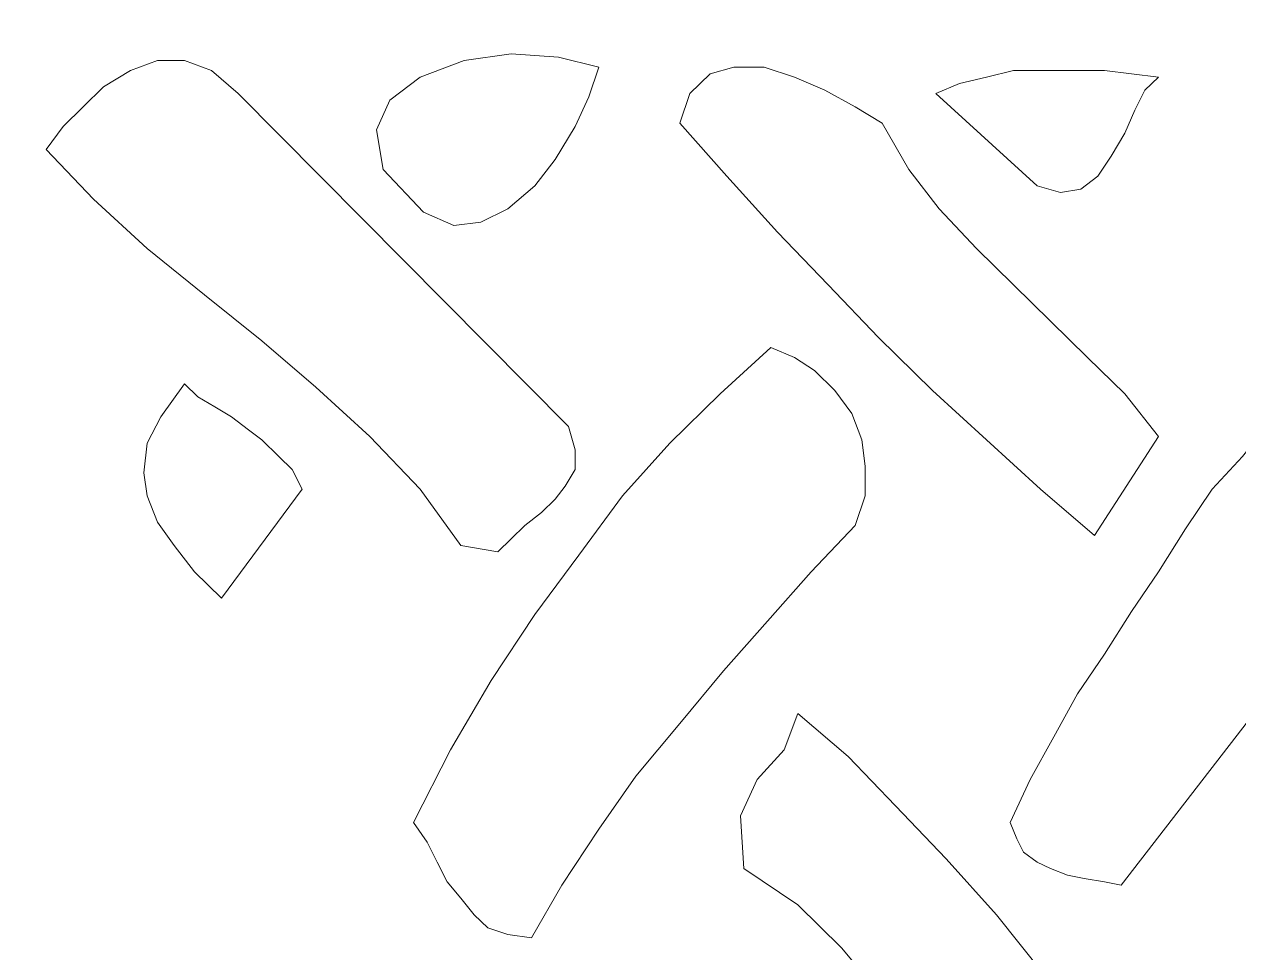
# Model space of a CAD drawing. Header units: millimetres. Extents: x -150 to 150, y -189 to 189.
# Drawn here: x 81.73 to 96.76, y -43.69 to -32.19 of the extents above; entities that cross this region are included whole.
import ezdxf

# ---------------------------------------------------------------- set-up
doc = ezdxf.new("R2010")
doc.units = ezdxf.units.MM
doc.header["$MEASUREMENT"] = 0
doc.layers.add('Camada 1', color=7, linetype='Continuous')

msp = doc.modelspace()

# ---------------------------------------------------------------- linework, layer by layer
at = {"layer": 'Camada 1', "color": 250, "lineweight": 9}
for points, knots in [([(53.7261, 0.2526), (53.7261, 0.2526), (56.5261, 0.2526), (56.5261, 0.2526), (56.5261, 0.2526), (56.5261, 0.2526), (140.9261, 0.2526), (140.9261, 0.2526), (140.9261, 0.2526), (140.9261, 0.2526), (143.7261, 0.2526), (143.7261, 0.2526), (143.7261, 0.2526), (143.7261, 0.2526), (146.9261, 0.2526), (146.9261, 0.2526), (146.9261, 0.2526), (148.5829, 0.2526), (149.9261, -1.0906), (149.9261, -2.7474), (149.9261, -2.7474), (149.9261, -4.4042), (148.5829, -5.7474), (146.9261, -5.7474), (146.9261, -5.7474), (146.9261, -5.7474), (146.5261, -5.7474), (146.5261, -5.7474), (146.5261, -5.7474), (146.5261, -5.7474), (146.5261, -2.9474), (146.5261, -2.9474), (146.5261, -2.9474), (146.5261, -2.9474), (143.7261, -2.9474), (143.7261, -2.9474), (143.7261, -2.9474), (143.7261, -2.9474), (143.7261, -5.7474), (143.7261, -5.7474), (143.7261, -5.7474), (143.7261, -5.7474), (143.7261, -20.7474), (143.7261, -20.7474), (143.7261, -20.7474), (143.7261, -20.7474), (146.9261, -20.7474), (146.9261, -20.7474), (146.9261, -20.7474), (148.5829, -20.7474), (149.9261, -22.0906), (149.9261, -23.7474), (149.9261, -23.7474), (149.9261, -25.4042), (148.5829, -26.7474), (146.9261, -26.7474), (146.9261, -26.7474), (146.9261, -26.7474), (146.5261, -26.7474), (146.5261, -26.7474), (146.5261, -26.7474), (146.5261, -26.7474), (146.5261, -23.9474), (146.5261, -23.9474), (146.5261, -23.9474), (146.5261, -23.9474), (143.7261, -23.9474), (143.7261, -23.9474), (143.7261, -23.9474), (143.7261, -23.9474), (143.7261, -26.7474), (143.7261, -26.7474), (143.7261, -26.7474), (143.7261, -26.7474), (143.7261, -41.7474), (143.7261, -41.7474), (143.7261, -41.7474), (143.7261, -41.7474), (146.9261, -41.7474), (146.9261, -41.7474), (146.9261, -41.7474), (148.5829, -41.7474), (149.9261, -43.0906), (149.9261, -44.7474), (149.9261, -44.7474), (149.9261, -46.4042), (148.5829, -47.7474), (146.9261, -47.7474), (146.9261, -47.7474), (146.9261, -47.7474), (146.5261, -47.7474), (146.5261, -47.7474), (146.5261, -47.7474), (146.5261, -47.7474), (146.5261, -44.9474), (146.5261, -44.9474), (146.5261, -44.9474), (146.5261, -44.9474), (143.7261, -44.9474), (143.7261, -44.9474), (143.7261, -44.9474), (143.7261, -44.9474), (143.7261, -47.7474), (143.7261, -47.7474), (143.7261, -47.7474), (143.7261, -47.7474), (143.7261, -62.7474), (143.7261, -62.7474), (143.7261, -62.7474), (143.7261, -62.7474), (146.9261, -62.7474), (146.9261, -62.7474), (146.9261, -62.7474), (148.5829, -62.7474), (149.9261, -64.0906), (149.9261, -65.7474), (149.9261, -65.7474), (149.9261, -67.4042), (148.5829, -68.7474), (146.9261, -68.7474), (146.9261, -68.7474), (146.9261, -68.7474), (146.5261, -68.7474), (146.5261, -68.7474), (146.5261, -68.7474), (146.5261, -68.7474), (146.5261, -65.9474), (146.5261, -65.9474), (146.5261, -65.9474), (146.5261, -65.9474), (143.7261, -65.9474), (143.7261, -65.9474), (143.7261, -65.9474), (143.7261, -65.9474), (143.7261, -68.7474), (143.7261, -68.7474), (143.7261, -68.7474), (143.7261, -68.7474), (143.7261, -83.7474), (143.7261, -83.7474), (143.7261, -83.7474), (143.7261, -83.7474), (146.9261, -83.7474), (146.9261, -83.7474), (146.9261, -83.7474), (148.5829, -83.7474), (149.9261, -85.0906), (149.9261, -86.7474), (149.9261, -86.7474), (149.9261, -88.4042), (148.5829, -89.7474), (146.9261, -89.7474), (146.9261, -89.7474), (146.9261, -89.7474), (146.5261, -89.7474), (146.5261, -89.7474), (146.5261, -89.7474), (146.5261, -89.7474), (146.5261, -86.9474), (146.5261, -86.9474), (146.5261, -86.9474), (146.5261, -86.9474), (143.7261, -86.9474), (143.7261, -86.9474), (143.7261, -86.9474), (143.7261, -86.9474), (143.7261, -89.7474), (143.7261, -89.7474), (143.7261, -89.7474), (143.7261, -89.7474), (140.9261, -89.7474), (140.9261, -89.7474), (140.9261, -89.7474), (140.9261, -89.7474), (56.5261, -89.7474), (56.5261, -89.7474), (56.5261, -89.7474), (56.5261, -89.7474), (53.7261, -89.7474), (53.7261, -89.7474), (53.7261, -89.7474), (53.7261, -89.7474), (53.7261, -86.9474), (53.7261, -86.9474), (53.7261, -86.9474), (53.7261, -86.9474), (50.9261, -86.9474), (50.9261, -86.9474), (50.9261, -86.9474), (50.9261, -86.9474), (50.9261, -89.7474), (50.9261, -89.7474), (50.9261, -89.7474), (50.9261, -89.7474), (50.5261, -89.7474), (50.5261, -89.7474), (50.5261, -89.7474), (48.8693, -89.7474), (47.5261, -88.4042), (47.5261, -86.7474), (47.5261, -86.7474), (47.5261, -85.0906), (48.8693, -83.7474), (50.5261, -83.7474), (50.5261, -83.7474), (50.5261, -83.7474), (53.7261, -83.7474), (53.7261, -83.7474), (53.7261, -83.7474), (53.7261, -83.7474), (53.7261, -68.7474), (53.7261, -68.7474), (53.7261, -68.7474), (53.7261, -68.7474), (53.7261, -65.9474), (53.7261, -65.9474), (53.7261, -65.9474), (53.7261, -65.9474), (50.9261, -65.9474), (50.9261, -65.9474), (50.9261, -65.9474), (50.9261, -65.9474), (50.9261, -68.7474), (50.9261, -68.7474), (50.9261, -68.7474), (50.9261, -68.7474), (50.5261, -68.7474), (50.5261, -68.7474), (50.5261, -68.7474), (48.8693, -68.7474), (47.5261, -67.4042), (47.5261, -65.7474), (47.5261, -65.7474), (47.5261, -64.0906), (48.8693, -62.7474), (50.5261, -62.7474), (50.5261, -62.7474), (50.5261, -62.7474), (53.7261, -62.7474), (53.7261, -62.7474), (53.7261, -62.7474), (53.7261, -62.7474), (53.7261, -47.7474), (53.7261, -47.7474), (53.7261, -47.7474), (53.7261, -47.7474), (53.7261, -44.9474), (53.7261, -44.9474), (53.7261, -44.9474), (53.7261, -44.9474), (50.9261, -44.9474), (50.9261, -44.9474), (50.9261, -44.9474), (50.9261, -44.9474), (50.9261, -47.7474), (50.9261, -47.7474), (50.9261, -47.7474), (50.9261, -47.7474), (50.5261, -47.7474), (50.5261, -47.7474), (50.5261, -47.7474), (48.8693, -47.7474), (47.5261, -46.4042), (47.5261, -44.7474), (47.5261, -44.7474), (47.5261, -43.0906), (48.8693, -41.7474), (50.5261, -41.7474), (50.5261, -41.7474), (50.5261, -41.7474), (53.7261, -41.7474), (53.7261, -41.7474), (53.7261, -41.7474), (53.7261, -41.7474), (53.7261, -26.7474), (53.7261, -26.7474), (53.7261, -26.7474), (53.7261, -26.7474), (53.7261, -23.9474), (53.7261, -23.9474), (53.7261, -23.9474), (53.7261, -23.9474), (50.9261, -23.9474), (50.9261, -23.9474), (50.9261, -23.9474), (50.9261, -23.9474), (50.9261, -26.7474), (50.9261, -26.7474), (50.9261, -26.7474), (50.9261, -26.7474), (50.5261, -26.7474), (50.5261, -26.7474), (50.5261, -26.7474), (48.8693, -26.7474), (47.5261, -25.4042), (47.5261, -23.7474), (47.5261, -23.7474), (47.5261, -22.0906), (48.8693, -20.7474), (50.5261, -20.7474), (50.5261, -20.7474), (50.5261, -20.7474), (53.7261, -20.7474), (53.7261, -20.7474), (53.7261, -20.7474), (53.7261, -20.7474), (53.7261, -5.7474), (53.7261, -5.7474), (53.7261, -5.7474), (53.7261, -5.7474), (53.7261, -2.9474), (53.7261, -2.9474), (53.7261, -2.9474), (53.7261, -2.9474), (50.9261, -2.9474), (50.9261, -2.9474), (50.9261, -2.9474), (50.9261, -2.9474), (50.9261, -5.7474), (50.9261, -5.7474), (50.9261, -5.7474), (50.9261, -5.7474), (50.5261, -5.7474), (50.5261, -5.7474), (50.5261, -5.7474), (48.8693, -5.7474), (47.5261, -4.4042), (47.5261, -2.7474), (47.5261, -2.7474), (47.5261, -1.0906), (48.8693, 0.2526), (50.5261, 0.2526), (50.5261, 0.2526), (50.5261, 0.2526), (53.7261, 0.2526), (53.7261, 0.2526)], [0, 0, 0, 0, 0.0117647, 0.0117647, 0.0117647, 0.0117647, 0.0235294, 0.0235294, 0.0235294, 0.0235294, 0.0352941, 0.0352941, 0.0352941, 0.0352941, 0.0470588, 0.0470588, 0.0470588, 0.0470588, 0.0588235, 0.0588235, 0.0588235, 0.0588235, 0.0705882, 0.0705882, 0.0705882, 0.0705882, 0.0823529, 0.0823529, 0.0823529, 0.0823529, 0.0941176, 0.0941176, 0.0941176, 0.0941176, 0.1058824, 0.1058824, 0.1058824, 0.1058824, 0.1176471, 0.1176471, 0.1176471, 0.1176471, 0.1294118, 0.1294118, 0.1294118, 0.1294118, 0.1411765, 0.1411765, 0.1411765, 0.1411765, 0.1529412, 0.1529412, 0.1529412, 0.1529412, 0.1647059, 0.1647059, 0.1647059, 0.1647059, 0.1764706, 0.1764706, 0.1764706, 0.1764706, 0.1882353, 0.1882353, 0.1882353, 0.1882353, 0.2, 0.2, 0.2, 0.2, 0.2117647, 0.2117647, 0.2117647, 0.2117647, 0.2235294, 0.2235294, 0.2235294, 0.2235294, 0.2352941, 0.2352941, 0.2352941, 0.2352941, 0.2470588, 0.2470588, 0.2470588, 0.2470588, 0.2588235, 0.2588235, 0.2588235, 0.2588235, 0.2705882, 0.2705882, 0.2705882, 0.2705882, 0.2823529, 0.2823529, 0.2823529, 0.2823529, 0.2941176, 0.2941176, 0.2941176, 0.2941176, 0.3058824, 0.3058824, 0.3058824, 0.3058824, 0.3176471, 0.3176471, 0.3176471, 0.3176471, 0.3294118, 0.3294118, 0.3294118, 0.3294118, 0.3411765, 0.3411765, 0.3411765, 0.3411765, 0.3529412, 0.3529412, 0.3529412, 0.3529412, 0.3647059, 0.3647059, 0.3647059, 0.3647059, 0.3764706, 0.3764706, 0.3764706, 0.3764706, 0.3882353, 0.3882353, 0.3882353, 0.3882353, 0.4, 0.4, 0.4, 0.4, 0.4117647, 0.4117647, 0.4117647, 0.4117647, 0.4235294, 0.4235294, 0.4235294, 0.4235294, 0.4352941, 0.4352941, 0.4352941, 0.4352941, 0.4470588, 0.4470588, 0.4470588, 0.4470588, 0.4588235, 0.4588235, 0.4588235, 0.4588235, 0.4705882, 0.4705882, 0.4705882, 0.4705882, 0.4823529, 0.4823529, 0.4823529, 0.4823529, 0.4941176, 0.4941176, 0.4941176, 0.4941176, 0.5058824, 0.5058824, 0.5058824, 0.5058824, 0.5176471, 0.5176471, 0.5176471, 0.5176471, 0.5294118, 0.5294118, 0.5294118, 0.5294118, 0.5411765, 0.5411765, 0.5411765, 0.5411765, 0.5529412, 0.5529412, 0.5529412, 0.5529412, 0.5647059, 0.5647059, 0.5647059, 0.5647059, 0.5764706, 0.5764706, 0.5764706, 0.5764706, 0.5882353, 0.5882353, 0.5882353, 0.5882353, 0.6, 0.6, 0.6, 0.6, 0.6117647, 0.6117647, 0.6117647, 0.6117647, 0.6235294, 0.6235294, 0.6235294, 0.6235294, 0.6352941, 0.6352941, 0.6352941, 0.6352941, 0.6470588, 0.6470588, 0.6470588, 0.6470588, 0.6588235, 0.6588235, 0.6588235, 0.6588235, 0.6705882, 0.6705882, 0.6705882, 0.6705882, 0.6823529, 0.6823529, 0.6823529, 0.6823529, 0.6941176, 0.6941176, 0.6941176, 0.6941176, 0.7058824, 0.7058824, 0.7058824, 0.7058824, 0.7176471, 0.7176471, 0.7176471, 0.7176471, 0.7294118, 0.7294118, 0.7294118, 0.7294118, 0.7411765, 0.7411765, 0.7411765, 0.7411765, 0.7529412, 0.7529412, 0.7529412, 0.7529412, 0.7647059, 0.7647059, 0.7647059, 0.7647059, 0.7764706, 0.7764706, 0.7764706, 0.7764706, 0.7882353, 0.7882353, 0.7882353, 0.7882353, 0.8, 0.8, 0.8, 0.8, 0.8117647, 0.8117647, 0.8117647, 0.8117647, 0.8235294, 0.8235294, 0.8235294, 0.8235294, 0.8352941, 0.8352941, 0.8352941, 0.8352941, 0.8470588, 0.8470588, 0.8470588, 0.8470588, 0.8588235, 0.8588235, 0.8588235, 0.8588235, 0.8705882, 0.8705882, 0.8705882, 0.8705882, 0.8823529, 0.8823529, 0.8823529, 0.8823529, 0.8941176, 0.8941176, 0.8941176, 0.8941176, 0.9058824, 0.9058824, 0.9058824, 0.9058824, 0.9176471, 0.9176471, 0.9176471, 0.9176471, 0.9294118, 0.9294118, 0.9294118, 0.9294118, 0.9411765, 0.9411765, 0.9411765, 0.9411765, 0.9529412, 0.9529412, 0.9529412, 0.9529412, 0.9647059, 0.9647059, 0.9647059, 0.9647059, 0.9764706, 0.9764706, 0.9764706, 0.9764706, 1, 1, 1, 1]), ([(88.8407, -32.7208), (88.8407, -32.7208), (88.7157, -33.0885), (88.7157, -33.0885), (88.7157, -33.0885), (88.7157, -33.0885), (88.5488, -33.456), (88.5488, -33.456), (88.5488, -33.456), (88.5488, -33.456), (88.2986, -33.8643), (88.2986, -33.8643), (88.2986, -33.8643), (88.2986, -33.8643), (88.0484, -34.191), (88.0484, -34.191), (88.0484, -34.191), (88.0484, -34.191), (87.7147, -34.477), (87.7147, -34.477), (87.7147, -34.477), (87.7147, -34.477), (87.3811, -34.6402), (87.3811, -34.6402), (87.3811, -34.6402), (87.3811, -34.6402), (87.0473, -34.6811), (87.0473, -34.6811), (87.0473, -34.6811), (87.0473, -34.6811), (86.6719, -34.5176), (86.6719, -34.5176), (86.6719, -34.5176), (86.6719, -34.5176), (86.1713, -33.9869), (86.1713, -33.9869), (86.1713, -33.9869), (86.1713, -33.9869), (86.088, -33.4969), (86.088, -33.4969), (86.088, -33.4969), (86.088, -33.4969), (86.2547, -33.1294), (86.2547, -33.1294), (86.2547, -33.1294), (86.2547, -33.1294), (86.6302, -32.8434), (86.6302, -32.8434), (86.6302, -32.8434), (86.6302, -32.8434), (87.1723, -32.6391), (87.1723, -32.6391), (87.1723, -32.6391), (87.1723, -32.6391), (87.7565, -32.5575), (87.7565, -32.5575), (87.7565, -32.5575), (87.7565, -32.5575), (88.3403, -32.5984), (88.3403, -32.5984), (88.3403, -32.5984), (88.3403, -32.5984), (88.8407, -32.7208), (88.8407, -32.7208)], [0, 0, 0, 0, 0.0588235, 0.0588235, 0.0588235, 0.0588235, 0.1176471, 0.1176471, 0.1176471, 0.1176471, 0.1764706, 0.1764706, 0.1764706, 0.1764706, 0.2352941, 0.2352941, 0.2352941, 0.2352941, 0.2941176, 0.2941176, 0.2941176, 0.2941176, 0.3529412, 0.3529412, 0.3529412, 0.3529412, 0.4117647, 0.4117647, 0.4117647, 0.4117647, 0.4705882, 0.4705882, 0.4705882, 0.4705882, 0.5294118, 0.5294118, 0.5294118, 0.5294118, 0.5882353, 0.5882353, 0.5882353, 0.5882353, 0.6470588, 0.6470588, 0.6470588, 0.6470588, 0.7058824, 0.7058824, 0.7058824, 0.7058824, 0.7647059, 0.7647059, 0.7647059, 0.7647059, 0.8235294, 0.8235294, 0.8235294, 0.8235294, 0.8823529, 0.8823529, 0.8823529, 0.8823529, 1, 1, 1, 1]), ([(88.4656, -37.1722), (88.4656, -37.1722), (88.5488, -37.458), (88.5488, -37.458), (88.5488, -37.458), (88.5488, -37.458), (88.5488, -37.7031), (88.5488, -37.7031), (88.5488, -37.7031), (88.5488, -37.7031), (88.4237, -37.9072), (88.4237, -37.9072), (88.4237, -37.9072), (88.4237, -37.9072), (88.2986, -38.0707), (88.2986, -38.0707), (88.2986, -38.0707), (88.2986, -38.0707), (88.1319, -38.2339), (88.1319, -38.2339), (88.1319, -38.2339), (88.1319, -38.2339), (87.9231, -38.3974), (87.9231, -38.3974), (87.9231, -38.3974), (87.9231, -38.3974), (87.7565, -38.5606), (87.7565, -38.5606), (87.7565, -38.5606), (87.7565, -38.5606), (87.5894, -38.7238), (87.5894, -38.7238), (87.5894, -38.7238), (87.5894, -38.7238), (87.1308, -38.6424), (87.1308, -38.6424), (87.1308, -38.6424), (87.1308, -38.6424), (86.6302, -37.948), (86.6302, -37.948), (86.6302, -37.948), (86.6302, -37.948), (86.0046, -37.2946), (86.0046, -37.2946), (86.0046, -37.2946), (86.0046, -37.2946), (85.3373, -36.6821), (85.3373, -36.6821), (85.3373, -36.6821), (85.3373, -36.6821), (84.6699, -36.1104), (84.6699, -36.1104), (84.6699, -36.1104), (84.6699, -36.1104), (83.9607, -35.5386), (83.9607, -35.5386), (83.9607, -35.5386), (83.9607, -35.5386), (83.2516, -34.9669), (83.2516, -34.9669), (83.2516, -34.9669), (83.2516, -34.9669), (82.5842, -34.3544), (82.5842, -34.3544), (82.5842, -34.3544), (82.5842, -34.3544), (82.0004, -33.7419), (82.0004, -33.7419), (82.0004, -33.7419), (82.0004, -33.7419), (82.2088, -33.456), (82.2088, -33.456), (82.2088, -33.456), (82.2088, -33.456), (82.4592, -33.2109), (82.4592, -33.2109), (82.4592, -33.2109), (82.4592, -33.2109), (82.7095, -32.9659), (82.7095, -32.9659), (82.7095, -32.9659), (82.7095, -32.9659), (83.0432, -32.7618), (83.0432, -32.7618), (83.0432, -32.7618), (83.0432, -32.7618), (83.3768, -32.6391), (83.3768, -32.6391), (83.3768, -32.6391), (83.3768, -32.6391), (83.7105, -32.6391), (83.7105, -32.6391), (83.7105, -32.6391), (83.7105, -32.6391), (84.0442, -32.7618), (84.0442, -32.7618), (84.0442, -32.7618), (84.0442, -32.7618), (84.3779, -33.0476), (84.3779, -33.0476), (84.3779, -33.0476), (84.3779, -33.0476), (88.4656, -37.1722), (88.4656, -37.1722)], [0, 0, 0, 0, 0.037037, 0.037037, 0.037037, 0.037037, 0.0740741, 0.0740741, 0.0740741, 0.0740741, 0.1111111, 0.1111111, 0.1111111, 0.1111111, 0.1481481, 0.1481481, 0.1481481, 0.1481481, 0.1851852, 0.1851852, 0.1851852, 0.1851852, 0.2222222, 0.2222222, 0.2222222, 0.2222222, 0.2592593, 0.2592593, 0.2592593, 0.2592593, 0.2962963, 0.2962963, 0.2962963, 0.2962963, 0.3333333, 0.3333333, 0.3333333, 0.3333333, 0.3703704, 0.3703704, 0.3703704, 0.3703704, 0.4074074, 0.4074074, 0.4074074, 0.4074074, 0.4444444, 0.4444444, 0.4444444, 0.4444444, 0.4814815, 0.4814815, 0.4814815, 0.4814815, 0.5185185, 0.5185185, 0.5185185, 0.5185185, 0.5555556, 0.5555556, 0.5555556, 0.5555556, 0.5925926, 0.5925926, 0.5925926, 0.5925926, 0.6296296, 0.6296296, 0.6296296, 0.6296296, 0.6666667, 0.6666667, 0.6666667, 0.6666667, 0.7037037, 0.7037037, 0.7037037, 0.7037037, 0.7407407, 0.7407407, 0.7407407, 0.7407407, 0.7777778, 0.7777778, 0.7777778, 0.7777778, 0.8148148, 0.8148148, 0.8148148, 0.8148148, 0.8518519, 0.8518519, 0.8518519, 0.8518519, 0.8888889, 0.8888889, 0.8888889, 0.8888889, 0.9259259, 0.9259259, 0.9259259, 0.9259259, 1, 1, 1, 1]), ([(95.7648, -37.2946), (95.7648, -37.2946), (94.9722, -38.5198), (94.9722, -38.5198), (94.9722, -38.5198), (94.9722, -38.5198), (94.3049, -37.948), (94.3049, -37.948), (94.3049, -37.948), (94.3049, -37.948), (93.6374, -37.3355), (93.6374, -37.3355), (93.6374, -37.3355), (93.6374, -37.3355), (92.9701, -36.723), (92.9701, -36.723), (92.9701, -36.723), (92.9701, -36.723), (92.3028, -36.0696), (92.3028, -36.0696), (92.3028, -36.0696), (92.3028, -36.0696), (91.6772, -35.4163), (91.6772, -35.4163), (91.6772, -35.4163), (91.6772, -35.4163), (91.0515, -34.7628), (91.0515, -34.7628), (91.0515, -34.7628), (91.0515, -34.7628), (90.4259, -34.0686), (90.4259, -34.0686), (90.4259, -34.0686), (90.4259, -34.0686), (89.8418, -33.4152), (89.8418, -33.4152), (89.8418, -33.4152), (89.8418, -33.4152), (89.9669, -33.0476), (89.9669, -33.0476), (89.9669, -33.0476), (89.9669, -33.0476), (90.2173, -32.8026), (90.2173, -32.8026), (90.2173, -32.8026), (90.2173, -32.8026), (90.5092, -32.7208), (90.5092, -32.7208), (90.5092, -32.7208), (90.5092, -32.7208), (90.8846, -32.7208), (90.8846, -32.7208), (90.8846, -32.7208), (90.8846, -32.7208), (91.2599, -32.8434), (91.2599, -32.8434), (91.2599, -32.8434), (91.2599, -32.8434), (91.6355, -33.0068), (91.6355, -33.0068), (91.6355, -33.0068), (91.6355, -33.0068), (92.0109, -33.2109), (92.0109, -33.2109), (92.0109, -33.2109), (92.0109, -33.2109), (92.3445, -33.4152), (92.3445, -33.4152), (92.3445, -33.4152), (92.3445, -33.4152), (92.6781, -33.9869), (92.6781, -33.9869), (92.6781, -33.9869), (92.6781, -33.9869), (93.0536, -34.477), (93.0536, -34.477), (93.0536, -34.477), (93.0536, -34.477), (93.5124, -34.9669), (93.5124, -34.9669), (93.5124, -34.9669), (93.5124, -34.9669), (93.9712, -35.4163), (93.9712, -35.4163), (93.9712, -35.4163), (93.9712, -35.4163), (94.4301, -35.8654), (94.4301, -35.8654), (94.4301, -35.8654), (94.4301, -35.8654), (94.8888, -36.3146), (94.8888, -36.3146), (94.8888, -36.3146), (94.8888, -36.3146), (95.3477, -36.7639), (95.3477, -36.7639), (95.3477, -36.7639), (95.3477, -36.7639), (95.7648, -37.2946), (95.7648, -37.2946)], [0, 0, 0, 0, 0.0384615, 0.0384615, 0.0384615, 0.0384615, 0.0769231, 0.0769231, 0.0769231, 0.0769231, 0.1153846, 0.1153846, 0.1153846, 0.1153846, 0.1538462, 0.1538462, 0.1538462, 0.1538462, 0.1923077, 0.1923077, 0.1923077, 0.1923077, 0.2307692, 0.2307692, 0.2307692, 0.2307692, 0.2692308, 0.2692308, 0.2692308, 0.2692308, 0.3076923, 0.3076923, 0.3076923, 0.3076923, 0.3461538, 0.3461538, 0.3461538, 0.3461538, 0.3846154, 0.3846154, 0.3846154, 0.3846154, 0.4230769, 0.4230769, 0.4230769, 0.4230769, 0.4615385, 0.4615385, 0.4615385, 0.4615385, 0.5, 0.5, 0.5, 0.5, 0.5384615, 0.5384615, 0.5384615, 0.5384615, 0.5769231, 0.5769231, 0.5769231, 0.5769231, 0.6153846, 0.6153846, 0.6153846, 0.6153846, 0.6538462, 0.6538462, 0.6538462, 0.6538462, 0.6923077, 0.6923077, 0.6923077, 0.6923077, 0.7307692, 0.7307692, 0.7307692, 0.7307692, 0.7692308, 0.7692308, 0.7692308, 0.7692308, 0.8076923, 0.8076923, 0.8076923, 0.8076923, 0.8461538, 0.8461538, 0.8461538, 0.8461538, 0.8846154, 0.8846154, 0.8846154, 0.8846154, 0.9230769, 0.9230769, 0.9230769, 0.9230769, 1, 1, 1, 1]), ([(95.7648, -32.8434), (95.7648, -32.8434), (95.5979, -33.0068), (95.5979, -33.0068), (95.5979, -33.0068), (95.5979, -33.0068), (95.4726, -33.2517), (95.4726, -33.2517), (95.4726, -33.2517), (95.4726, -33.2517), (95.3477, -33.5377), (95.3477, -33.5377), (95.3477, -33.5377), (95.3477, -33.5377), (95.1807, -33.8236), (95.1807, -33.8236), (95.1807, -33.8236), (95.1807, -33.8236), (95.0141, -34.0686), (95.0141, -34.0686), (95.0141, -34.0686), (95.0141, -34.0686), (94.8053, -34.2318), (94.8053, -34.2318), (94.8053, -34.2318), (94.8053, -34.2318), (94.5552, -34.2727), (94.5552, -34.2727), (94.5552, -34.2727), (94.5552, -34.2727), (94.2631, -34.191), (94.2631, -34.191), (94.2631, -34.191), (94.2631, -34.191), (93.0118, -33.0476), (93.0118, -33.0476), (93.0118, -33.0476), (93.0118, -33.0476), (93.3038, -32.925), (93.3038, -32.925), (93.3038, -32.925), (93.3038, -32.925), (93.6374, -32.8434), (93.6374, -32.8434), (93.6374, -32.8434), (93.6374, -32.8434), (93.9712, -32.7618), (93.9712, -32.7618), (93.9712, -32.7618), (93.9712, -32.7618), (94.3466, -32.7618), (94.3466, -32.7618), (94.3466, -32.7618), (94.3466, -32.7618), (94.722, -32.7618), (94.722, -32.7618), (94.722, -32.7618), (94.722, -32.7618), (95.0975, -32.7618), (95.0975, -32.7618), (95.0975, -32.7618), (95.0975, -32.7618), (95.4311, -32.8026), (95.4311, -32.8026), (95.4311, -32.8026), (95.4311, -32.8026), (95.7648, -32.8434), (95.7648, -32.8434)], [0, 0, 0, 0, 0.0555556, 0.0555556, 0.0555556, 0.0555556, 0.1111111, 0.1111111, 0.1111111, 0.1111111, 0.1666667, 0.1666667, 0.1666667, 0.1666667, 0.2222222, 0.2222222, 0.2222222, 0.2222222, 0.2777778, 0.2777778, 0.2777778, 0.2777778, 0.3333333, 0.3333333, 0.3333333, 0.3333333, 0.3888889, 0.3888889, 0.3888889, 0.3888889, 0.4444444, 0.4444444, 0.4444444, 0.4444444, 0.5, 0.5, 0.5, 0.5, 0.5555556, 0.5555556, 0.5555556, 0.5555556, 0.6111111, 0.6111111, 0.6111111, 0.6111111, 0.6666667, 0.6666667, 0.6666667, 0.6666667, 0.7222222, 0.7222222, 0.7222222, 0.7222222, 0.7777778, 0.7777778, 0.7777778, 0.7777778, 0.8333333, 0.8333333, 0.8333333, 0.8333333, 0.8888889, 0.8888889, 0.8888889, 0.8888889, 1, 1, 1, 1]), ([(100.1024, -36.6413), (100.1024, -36.6413), (95.3059, -42.8485), (95.3059, -42.8485), (95.3059, -42.8485), (95.3059, -42.8485), (95.0975, -42.8078), (95.0975, -42.8078), (95.0975, -42.8078), (95.0975, -42.8078), (94.847, -42.7669), (94.847, -42.7669), (94.847, -42.7669), (94.847, -42.7669), (94.6385, -42.726), (94.6385, -42.726), (94.6385, -42.726), (94.6385, -42.726), (94.4301, -42.6443), (94.4301, -42.6443), (94.4301, -42.6443), (94.4301, -42.6443), (94.2631, -42.5627), (94.2631, -42.5627), (94.2631, -42.5627), (94.2631, -42.5627), (94.0963, -42.4401), (94.0963, -42.4401), (94.0963, -42.4401), (94.0963, -42.4401), (94.013, -42.2769), (94.013, -42.2769), (94.013, -42.2769), (94.013, -42.2769), (93.9295, -42.0726), (93.9295, -42.0726), (93.9295, -42.0726), (93.9295, -42.0726), (94.1797, -41.5417), (94.1797, -41.5417), (94.1797, -41.5417), (94.1797, -41.5417), (94.4717, -41.0107), (94.4717, -41.0107), (94.4717, -41.0107), (94.4717, -41.0107), (94.7638, -40.48), (94.7638, -40.48), (94.7638, -40.48), (94.7638, -40.48), (95.0975, -39.9901), (95.0975, -39.9901), (95.0975, -39.9901), (95.0975, -39.9901), (95.4311, -39.459), (95.4311, -39.459), (95.4311, -39.459), (95.4311, -39.459), (95.7648, -38.969), (95.7648, -38.969), (95.7648, -38.969), (95.7648, -38.969), (96.0985, -38.4381), (96.0985, -38.4381), (96.0985, -38.4381), (96.0985, -38.4381), (96.4322, -37.948), (96.4322, -37.948), (96.4322, -37.948), (96.4322, -37.948), (96.8074, -37.5396), (96.8074, -37.5396), (96.8074, -37.5396), (96.8074, -37.5396), (97.2663, -36.968), (97.2663, -36.968), (97.2663, -36.968), (97.2663, -36.968), (97.6834, -36.3555), (97.6834, -36.3555), (97.6834, -36.3555), (97.6834, -36.3555), (98.1839, -35.8245), (98.1839, -35.8245), (98.1839, -35.8245), (98.1839, -35.8245), (98.6011, -35.4571), (98.6011, -35.4571), (98.6011, -35.4571), (98.6011, -35.4571), (99.1014, -35.4163), (99.1014, -35.4163), (99.1014, -35.4163), (99.1014, -35.4163), (99.6019, -35.743), (99.6019, -35.743), (99.6019, -35.743), (99.6019, -35.743), (100.1024, -36.6413), (100.1024, -36.6413)], [0, 0, 0, 0, 0.0384615, 0.0384615, 0.0384615, 0.0384615, 0.0769231, 0.0769231, 0.0769231, 0.0769231, 0.1153846, 0.1153846, 0.1153846, 0.1153846, 0.1538462, 0.1538462, 0.1538462, 0.1538462, 0.1923077, 0.1923077, 0.1923077, 0.1923077, 0.2307692, 0.2307692, 0.2307692, 0.2307692, 0.2692308, 0.2692308, 0.2692308, 0.2692308, 0.3076923, 0.3076923, 0.3076923, 0.3076923, 0.3461538, 0.3461538, 0.3461538, 0.3461538, 0.3846154, 0.3846154, 0.3846154, 0.3846154, 0.4230769, 0.4230769, 0.4230769, 0.4230769, 0.4615385, 0.4615385, 0.4615385, 0.4615385, 0.5, 0.5, 0.5, 0.5, 0.5384615, 0.5384615, 0.5384615, 0.5384615, 0.5769231, 0.5769231, 0.5769231, 0.5769231, 0.6153846, 0.6153846, 0.6153846, 0.6153846, 0.6538462, 0.6538462, 0.6538462, 0.6538462, 0.6923077, 0.6923077, 0.6923077, 0.6923077, 0.7307692, 0.7307692, 0.7307692, 0.7307692, 0.7692308, 0.7692308, 0.7692308, 0.7692308, 0.8076923, 0.8076923, 0.8076923, 0.8076923, 0.8461538, 0.8461538, 0.8461538, 0.8461538, 0.8846154, 0.8846154, 0.8846154, 0.8846154, 0.9230769, 0.9230769, 0.9230769, 0.9230769, 1, 1, 1, 1]), ([(92.0109, -38.3974), (92.0109, -38.3974), (91.4686, -38.969), (91.4686, -38.969), (91.4686, -38.969), (91.4686, -38.969), (90.9263, -39.5817), (90.9263, -39.5817), (90.9263, -39.5817), (90.9263, -39.5817), (90.3841, -40.194), (90.3841, -40.194), (90.3841, -40.194), (90.3841, -40.194), (89.8418, -40.8476), (89.8418, -40.8476), (89.8418, -40.8476), (89.8418, -40.8476), (89.2996, -41.5009), (89.2996, -41.5009), (89.2996, -41.5009), (89.2996, -41.5009), (88.8407, -42.1543), (88.8407, -42.1543), (88.8407, -42.1543), (88.8407, -42.1543), (88.3821, -42.8485), (88.3821, -42.8485), (88.3821, -42.8485), (88.3821, -42.8485), (88.0066, -43.502), (88.0066, -43.502), (88.0066, -43.502), (88.0066, -43.502), (87.7147, -43.4611), (87.7147, -43.4611), (87.7147, -43.4611), (87.7147, -43.4611), (87.4644, -43.3793), (87.4644, -43.3793), (87.4644, -43.3793), (87.4644, -43.3793), (87.2976, -43.2162), (87.2976, -43.2162), (87.2976, -43.2162), (87.2976, -43.2162), (87.1308, -43.0118), (87.1308, -43.0118), (87.1308, -43.0118), (87.1308, -43.0118), (86.9639, -42.8078), (86.9639, -42.8078), (86.9639, -42.8078), (86.9639, -42.8078), (86.8386, -42.5627), (86.8386, -42.5627), (86.8386, -42.5627), (86.8386, -42.5627), (86.7136, -42.3176), (86.7136, -42.3176), (86.7136, -42.3176), (86.7136, -42.3176), (86.5468, -42.0726), (86.5468, -42.0726), (86.5468, -42.0726), (86.5468, -42.0726), (87.0055, -41.1742), (87.0055, -41.1742), (87.0055, -41.1742), (87.0055, -41.1742), (87.5061, -40.3167), (87.5061, -40.3167), (87.5061, -40.3167), (87.5061, -40.3167), (88.0484, -39.4999), (88.0484, -39.4999), (88.0484, -39.4999), (88.0484, -39.4999), (88.5906, -38.7647), (88.5906, -38.7647), (88.5906, -38.7647), (88.5906, -38.7647), (89.1329, -38.0298), (89.1329, -38.0298), (89.1329, -38.0298), (89.1329, -38.0298), (89.7167, -37.3764), (89.7167, -37.3764), (89.7167, -37.3764), (89.7167, -37.3764), (90.3424, -36.7639), (90.3424, -36.7639), (90.3424, -36.7639), (90.3424, -36.7639), (90.9681, -36.1921), (90.9681, -36.1921), (90.9681, -36.1921), (90.9681, -36.1921), (91.2599, -36.3146), (91.2599, -36.3146), (91.2599, -36.3146), (91.2599, -36.3146), (91.5102, -36.4778), (91.5102, -36.4778), (91.5102, -36.4778), (91.5102, -36.4778), (91.7606, -36.723), (91.7606, -36.723), (91.7606, -36.723), (91.7606, -36.723), (91.9692, -37.0089), (91.9692, -37.0089), (91.9692, -37.0089), (91.9692, -37.0089), (92.0943, -37.3355), (92.0943, -37.3355), (92.0943, -37.3355), (92.0943, -37.3355), (92.136, -37.6623), (92.136, -37.6623), (92.136, -37.6623), (92.136, -37.6623), (92.136, -38.0298), (92.136, -38.0298), (92.136, -38.0298), (92.136, -38.0298), (92.0109, -38.3974), (92.0109, -38.3974)], [0, 0, 0, 0, 0.030303, 0.030303, 0.030303, 0.030303, 0.0606061, 0.0606061, 0.0606061, 0.0606061, 0.0909091, 0.0909091, 0.0909091, 0.0909091, 0.1212121, 0.1212121, 0.1212121, 0.1212121, 0.1515152, 0.1515152, 0.1515152, 0.1515152, 0.1818182, 0.1818182, 0.1818182, 0.1818182, 0.2121212, 0.2121212, 0.2121212, 0.2121212, 0.2424242, 0.2424242, 0.2424242, 0.2424242, 0.2727273, 0.2727273, 0.2727273, 0.2727273, 0.3030303, 0.3030303, 0.3030303, 0.3030303, 0.3333333, 0.3333333, 0.3333333, 0.3333333, 0.3636364, 0.3636364, 0.3636364, 0.3636364, 0.3939394, 0.3939394, 0.3939394, 0.3939394, 0.4242424, 0.4242424, 0.4242424, 0.4242424, 0.4545455, 0.4545455, 0.4545455, 0.4545455, 0.4848485, 0.4848485, 0.4848485, 0.4848485, 0.5151515, 0.5151515, 0.5151515, 0.5151515, 0.5454545, 0.5454545, 0.5454545, 0.5454545, 0.5757576, 0.5757576, 0.5757576, 0.5757576, 0.6060606, 0.6060606, 0.6060606, 0.6060606, 0.6363636, 0.6363636, 0.6363636, 0.6363636, 0.6666667, 0.6666667, 0.6666667, 0.6666667, 0.6969697, 0.6969697, 0.6969697, 0.6969697, 0.7272727, 0.7272727, 0.7272727, 0.7272727, 0.7575758, 0.7575758, 0.7575758, 0.7575758, 0.7878788, 0.7878788, 0.7878788, 0.7878788, 0.8181818, 0.8181818, 0.8181818, 0.8181818, 0.8484848, 0.8484848, 0.8484848, 0.8484848, 0.8787879, 0.8787879, 0.8787879, 0.8787879, 0.9090909, 0.9090909, 0.9090909, 0.9090909, 0.9393939, 0.9393939, 0.9393939, 0.9393939, 1, 1, 1, 1]), ([(85.1702, -37.948), (85.1702, -37.948), (84.1694, -39.2957), (84.1694, -39.2957), (84.1694, -39.2957), (84.1694, -39.2957), (83.8357, -38.969), (83.8357, -38.969), (83.8357, -38.969), (83.8357, -38.969), (83.5853, -38.6424), (83.5853, -38.6424), (83.5853, -38.6424), (83.5853, -38.6424), (83.3768, -38.3564), (83.3768, -38.3564), (83.3768, -38.3564), (83.3768, -38.3564), (83.2516, -38.0298), (83.2516, -38.0298), (83.2516, -38.0298), (83.2516, -38.0298), (83.2099, -37.7441), (83.2099, -37.7441), (83.2099, -37.7441), (83.2099, -37.7441), (83.2516, -37.3764), (83.2516, -37.3764), (83.2516, -37.3764), (83.2516, -37.3764), (83.4185, -37.0497), (83.4185, -37.0497), (83.4185, -37.0497), (83.4185, -37.0497), (83.7105, -36.6413), (83.7105, -36.6413), (83.7105, -36.6413), (83.7105, -36.6413), (83.8772, -36.8045), (83.8772, -36.8045), (83.8772, -36.8045), (83.8772, -36.8045), (84.0859, -36.9271), (84.0859, -36.9271), (84.0859, -36.9271), (84.0859, -36.9271), (84.2944, -37.0497), (84.2944, -37.0497), (84.2944, -37.0497), (84.2944, -37.0497), (84.503, -37.213), (84.503, -37.213), (84.503, -37.213), (84.503, -37.213), (84.6699, -37.3355), (84.6699, -37.3355), (84.6699, -37.3355), (84.6699, -37.3355), (84.8783, -37.5396), (84.8783, -37.5396), (84.8783, -37.5396), (84.8783, -37.5396), (85.0452, -37.7031), (85.0452, -37.7031), (85.0452, -37.7031), (85.0452, -37.7031), (85.1702, -37.948), (85.1702, -37.948)], [0, 0, 0, 0, 0.0555556, 0.0555556, 0.0555556, 0.0555556, 0.1111111, 0.1111111, 0.1111111, 0.1111111, 0.1666667, 0.1666667, 0.1666667, 0.1666667, 0.2222222, 0.2222222, 0.2222222, 0.2222222, 0.2777778, 0.2777778, 0.2777778, 0.2777778, 0.3333333, 0.3333333, 0.3333333, 0.3333333, 0.3888889, 0.3888889, 0.3888889, 0.3888889, 0.4444444, 0.4444444, 0.4444444, 0.4444444, 0.5, 0.5, 0.5, 0.5, 0.5555556, 0.5555556, 0.5555556, 0.5555556, 0.6111111, 0.6111111, 0.6111111, 0.6111111, 0.6666667, 0.6666667, 0.6666667, 0.6666667, 0.7222222, 0.7222222, 0.7222222, 0.7222222, 0.7777778, 0.7777778, 0.7777778, 0.7777778, 0.8333333, 0.8333333, 0.8333333, 0.8333333, 0.8888889, 0.8888889, 0.8888889, 0.8888889, 1, 1, 1, 1]), ([(96.0985, -46.0336), (96.0985, -46.0336), (95.9733, -46.4421), (95.9733, -46.4421), (95.9733, -46.4421), (95.9733, -46.4421), (95.7648, -46.8505), (95.7648, -46.8505), (95.7648, -46.8505), (95.7648, -46.8505), (95.4311, -47.1772), (95.4311, -47.1772), (95.4311, -47.1772), (95.4311, -47.1772), (95.0557, -47.4632), (95.0557, -47.4632), (95.0557, -47.4632), (95.0557, -47.4632), (94.4301, -46.932), (94.4301, -46.932), (94.4301, -46.932), (94.4301, -46.932), (93.8877, -46.3196), (93.8877, -46.3196), (93.8877, -46.3196), (93.8877, -46.3196), (93.3873, -45.666), (93.3873, -45.666), (93.3873, -45.666), (93.3873, -45.666), (92.8867, -44.9719), (92.8867, -44.9719), (92.8867, -44.9719), (92.8867, -44.9719), (92.3863, -44.2778), (92.3863, -44.2778), (92.3863, -44.2778), (92.3863, -44.2778), (91.8439, -43.6245), (91.8439, -43.6245), (91.8439, -43.6245), (91.8439, -43.6245), (91.3018, -43.0936), (91.3018, -43.0936), (91.3018, -43.0936), (91.3018, -43.0936), (90.6343, -42.6443), (90.6343, -42.6443), (90.6343, -42.6443), (90.6343, -42.6443), (90.5926, -41.9908), (90.5926, -41.9908), (90.5926, -41.9908), (90.5926, -41.9908), (90.8013, -41.5417), (90.8013, -41.5417), (90.8013, -41.5417), (90.8013, -41.5417), (91.1349, -41.1742), (91.1349, -41.1742), (91.1349, -41.1742), (91.1349, -41.1742), (91.3018, -40.7249), (91.3018, -40.7249), (91.3018, -40.7249), (91.3018, -40.7249), (91.9273, -41.2559), (91.9273, -41.2559), (91.9273, -41.2559), (91.9273, -41.2559), (92.5114, -41.8685), (92.5114, -41.8685), (92.5114, -41.8685), (92.5114, -41.8685), (93.1371, -42.5218), (93.1371, -42.5218), (93.1371, -42.5218), (93.1371, -42.5218), (93.7627, -43.2162), (93.7627, -43.2162), (93.7627, -43.2162), (93.7627, -43.2162), (94.3466, -43.9511), (94.3466, -43.9511), (94.3466, -43.9511), (94.3466, -43.9511), (94.9305, -44.6451), (94.9305, -44.6451), (94.9305, -44.6451), (94.9305, -44.6451), (95.5144, -45.3394), (95.5144, -45.3394), (95.5144, -45.3394), (95.5144, -45.3394), (96.0985, -46.0336), (96.0985, -46.0336)], [0, 0, 0, 0, 0.04, 0.04, 0.04, 0.04, 0.08, 0.08, 0.08, 0.08, 0.12, 0.12, 0.12, 0.12, 0.16, 0.16, 0.16, 0.16, 0.2, 0.2, 0.2, 0.2, 0.24, 0.24, 0.24, 0.24, 0.28, 0.28, 0.28, 0.28, 0.32, 0.32, 0.32, 0.32, 0.36, 0.36, 0.36, 0.36, 0.4, 0.4, 0.4, 0.4, 0.44, 0.44, 0.44, 0.44, 0.48, 0.48, 0.48, 0.48, 0.52, 0.52, 0.52, 0.52, 0.56, 0.56, 0.56, 0.56, 0.6, 0.6, 0.6, 0.6, 0.64, 0.64, 0.64, 0.64, 0.68, 0.68, 0.68, 0.68, 0.72, 0.72, 0.72, 0.72, 0.76, 0.76, 0.76, 0.76, 0.8, 0.8, 0.8, 0.8, 0.84, 0.84, 0.84, 0.84, 0.88, 0.88, 0.88, 0.88, 0.92, 0.92, 0.92, 0.92, 1, 1, 1, 1])]:
    msp.add_open_spline(points, degree=3, knots=knots, dxfattribs=at)

doc.saveas('drawing.dxf')
